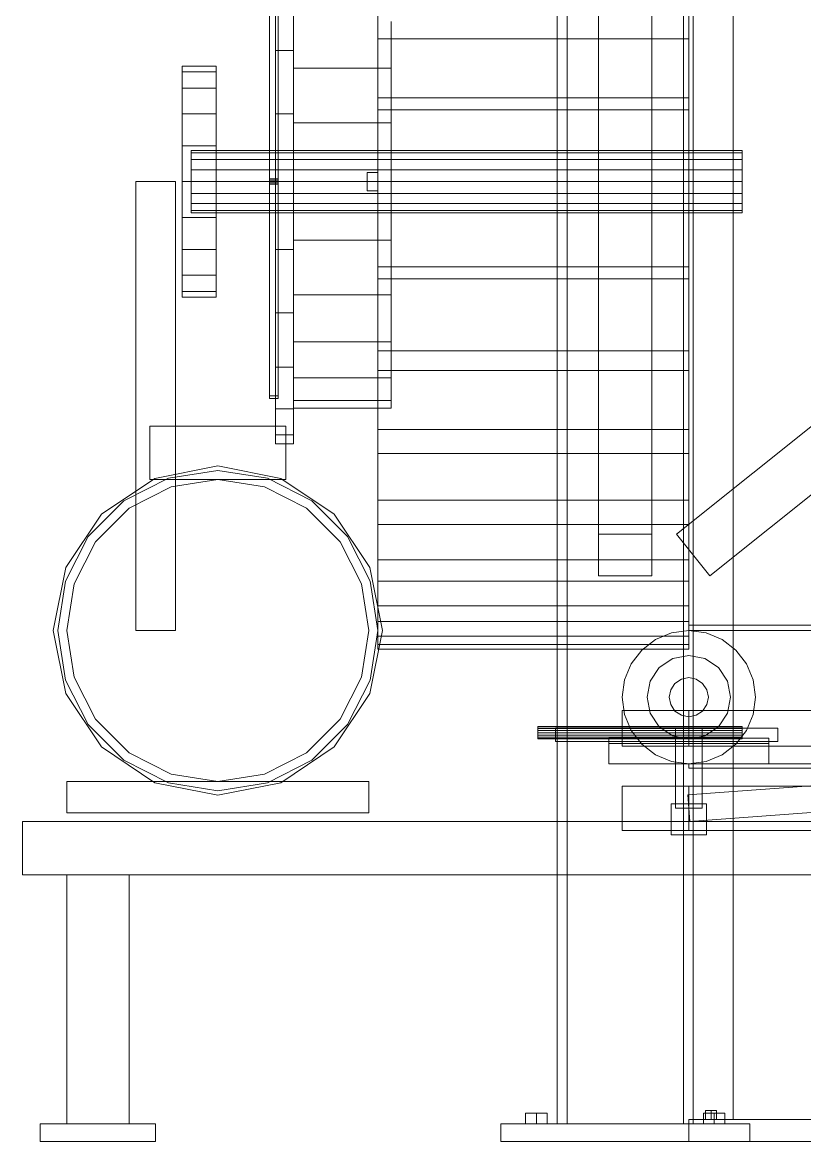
# Model space of a CAD drawing. Header units: millimetres. Extents: x -191664 to 191490, y -197311 to 10263.
# Drawn here: x -2500 to -1620, y -32000 to -30741 of the extents above; entities that cross this region are included whole.
import ezdxf

# ---------------------------------------------------------------- set-up
doc = ezdxf.new("R2010")
doc.units = ezdxf.units.MM
for name, color, linetype, lineweight in [('frontal_C04', 7, 'Continuous', 0), ('frontal_secador', 7, 'Continuous', 0), ('frontal_tolva', 7, 'Continuous', 0)]:
    doc.layers.add(name, color=color, linetype=linetype, lineweight=lineweight)

msp = doc.modelspace()

# ---------------------------------------------------------------- linework, layer by layer
at = {"layer": 'frontal_C04', "color": 8, "true_color": 0x697a83}
for p, q in [((-1769.41, -31427.56), (-1787.5, -31435.05)), ((-1750, -31425), (-1769.41, -31427.56)), ((-1730.59, -31427.56), (-1750, -31425)), ((-1712.5, -31435.05), (-1730.59, -31427.56)), ((-1787.5, -31435.05), (-1803.03, -31446.97)), ((-1696.97, -31446.97), (-1712.5, -31435.05)), ((-1803.03, -31446.97), (-1814.95, -31462.5)), ((-1685.05, -31462.5), (-1696.97, -31446.97)), ((-1814.95, -31462.5), (-1822.44, -31480.59)), ((-1677.56, -31480.59), (-1685.05, -31462.5)), ((-1822.44, -31480.59), (-1825, -31500)), ((-1675, -31500), (-1677.56, -31480.59)), ((-1825, -31500), (-1822.44, -31519.41)), ((-1677.56, -31519.41), (-1675, -31500)), ((-1822.44, -31519.41), (-1814.95, -31537.5)), ((-1685.05, -31537.5), (-1677.56, -31519.41)), ((-1814.95, -31537.5), (-1803.03, -31553.03)), ((-1696.97, -31553.03), (-1685.05, -31537.5)), ((-1803.03, -31553.03), (-1787.5, -31564.95)), ((-1712.5, -31564.95), (-1696.97, -31553.03)), ((-1787.5, -31564.95), (-1769.41, -31572.44)), ((-1730.59, -31572.44), (-1712.5, -31564.95)), ((-1769.41, -31572.44), (-1750, -31575)), ((-1750, -31575), (-1730.59, -31572.44))]:
    msp.add_line(p, q, dxfattribs=at)
at = {"layer": 'frontal_C04', "color": 139, "true_color": 0x345e4e}
for p, q in [((-1750, -31419), (-1400, -31419)), ((-1750, -31425), (-1750, -31419)), ((-1750, -31425), (-1400, -31425))]:
    msp.add_line(p, q, dxfattribs=at)
at = {"layer": 'frontal_C04', "color": 147, "true_color": 0x24748b}
for p, q in [((-1750, -31453), (-1767.99, -31456.58)), ((-1732.01, -31456.58), (-1750, -31453)), ((-1767.99, -31456.58), (-1783.23, -31466.77)), ((-1716.77, -31466.77), (-1732.01, -31456.58)), ((-1783.23, -31466.77), (-1793.42, -31482.01)), ((-1706.58, -31482.01), (-1716.77, -31466.77)), ((-1793.42, -31482.01), (-1797, -31500)), ((-1703, -31500), (-1706.58, -31482.01)), ((-1797, -31500), (-1793.42, -31517.99)), ((-1706.58, -31517.99), (-1703, -31500)), ((-1793.42, -31517.99), (-1783.23, -31533.23)), ((-1716.77, -31533.23), (-1706.58, -31517.99)), ((-1783.23, -31533.23), (-1767.99, -31543.42)), ((-1732.01, -31543.42), (-1716.77, -31533.23)), ((-1767.99, -31543.42), (-1750, -31547)), ((-1750, -31547), (-1732.01, -31543.42))]:
    msp.add_line(p, q, dxfattribs=at)
at = {"layer": 'frontal_C04', "color": 9, "true_color": 0xb8c2c5}
for p, q in [((-1750, -31478), (-1758.42, -31479.67)), ((-1741.58, -31479.67), (-1750, -31478)), ((-1765.56, -31484.44), (-1770.33, -31491.58)), ((-1758.42, -31479.67), (-1765.56, -31484.44)), ((-1734.44, -31484.44), (-1741.58, -31479.67)), ((-1729.67, -31491.58), (-1734.44, -31484.44)), ((-1770.33, -31491.58), (-1772, -31500)), ((-1772, -31500), (-1770.33, -31508.42)), ((-1728, -31500), (-1729.67, -31491.58)), ((-1729.67, -31508.42), (-1728, -31500)), ((-1770.33, -31508.42), (-1765.56, -31515.56)), ((-1765.56, -31515.56), (-1758.42, -31520.33)), ((-1741.58, -31520.33), (-1734.44, -31515.56)), ((-1734.44, -31515.56), (-1729.67, -31508.42)), ((-1758.42, -31520.33), (-1750, -31522)), ((-1750, -31522), (-1741.58, -31520.33)), ((-1920, -31533.53), (-1920, -31533)), ((-1920, -31533), (-1690, -31533)), ((-1920, -31535.05), (-1920, -31533.53)), ((-1920, -31533.53), (-1690, -31533.53)), ((-1920, -31537.32), (-1920, -31535.05)), ((-1920, -31535.05), (-1690, -31535.05)), ((-1920, -31540), (-1920, -31537.32)), ((-1920, -31537.32), (-1690, -31537.32)), ((-1920, -31542.68), (-1920, -31540)), ((-1690, -31540), (-1920, -31540)), ((-1690, -31533.53), (-1690, -31533)), ((-1690, -31535.05), (-1690, -31533.53)), ((-1690, -31537.32), (-1690, -31535.05)), ((-1690, -31540), (-1690, -31537.32)), ((-1690, -31540), (-1690, -31542.68)), ((-1920, -31542.68), (-1920, -31544.95)), ((-1920, -31542.68), (-1690, -31542.68)), ((-1920, -31544.95), (-1920, -31546.47)), ((-1920, -31544.95), (-1690, -31544.95)), ((-1920, -31546.47), (-1920, -31547)), ((-1920, -31546.47), (-1690, -31546.47)), ((-1920, -31547), (-1690, -31547)), ((-1690, -31542.68), (-1690, -31544.95)), ((-1690, -31544.95), (-1690, -31546.47)), ((-1690, -31546.47), (-1690, -31547))]:
    msp.add_line(p, q, dxfattribs=at)
at = {"layer": 'frontal_C04', "color": 139, "true_color": 0x354b57}
for p, q in [((-1825, -31515), (-1825, -31555)), ((-1825, -31515), (-1750, -31515)), ((-1750, -31515), (-1750, -31555)), ((-1750, -31515), (-550, -31515)), ((-1751.12, -31610.04), (-551.12, -31520.04)), ((-1735, -31535), (-1765, -31535)), ((-1765, -31625), (-1765, -31535)), ((-1735, -31535), (-1735, -31625)), ((-1840, -31546), (-1660, -31546)), ((-1840, -31546), (-1840, -31552)), ((-1840, -31552), (-1660, -31552)), ((-1748.88, -31639.96), (-548.88, -31549.96)), ((-1660, -31552), (-1660, -31546)), ((-1825, -31555), (-1750, -31555)), ((-1750, -31555), (-550, -31555)), ((-1825, -31600), (-1825, -31650)), ((-1825, -31600), (-1750, -31600)), ((-1750, -31600), (-1750, -31650)), ((-1750, -31600), (-550, -31600)), ((-1751.12, -31610.04), (-1748.88, -31639.96)), ((-1770, -31620), (-1730, -31620)), ((-1770, -31620), (-1770, -31655)), ((-1735, -31625), (-1765, -31625)), ((-1730, -31655), (-1730, -31620)), ((-1825, -31650), (-1750, -31650)), ((-1770, -31655), (-1730, -31655)), ((-1750, -31650), (-550, -31650))]:
    msp.add_line(p, q, dxfattribs=at)
at = {"layer": 'frontal_C04', "color": 43, "true_color": 0xd6b34e}
for p, q in [((-1900, -31535), (-1650, -31535)), ((-1900, -31535), (-1900, -31550)), ((-1650, -31550), (-1650, -31535)), ((-1900, -31550), (-1650, -31550))]:
    msp.add_line(p, q, dxfattribs=at)
at = {"layer": 'frontal_C04', "color": 145, "true_color": 0x3e8091}
for p, q in [((-1840, -31550), (-1660, -31550)), ((-1840, -31550), (-1840, -31575)), ((-1660, -31575), (-1660, -31550)), ((-1840, -31575), (-1660, -31575))]:
    msp.add_line(p, q, dxfattribs=at)
at = {"layer": 'frontal_C04', "color": 251, "true_color": 0x586d65}
for p, q in [((-1750, -31575), (2600, -31575)), ((-1750, -31580), (-1750, -31575)), ((-1750, -31580), (2600, -31580))]:
    msp.add_line(p, q, dxfattribs=at)
at = {"layer": 'frontal_secador', "color": 253, "true_color": 0xa6b3ba}
for p, q in [((-1700, -31975), (-1700, -29010)), ((-1750, -31975), (-1550, -31975)), ((-1750, -32000), (-1750, -31975)), ((-1700, -31975), (-1600, -31975)), ((-1750, -32000), (-1550, -32000))]:
    msp.add_line(p, q, dxfattribs=at)
at = {"layer": 'frontal_secador', "color": 252, "true_color": 0x798e91}
for p, q in [((-2222, -30918.5), (-2222, -30676.01)), ((-2222, -30921.5), (-2222, -30679.01)), ((-2212, -30676.01), (-2212, -30918.5)), ((-2212, -30921.5), (-2212, -30679.01)), ((-2195, -30792.5), (-2195, -30739.69)), ((-2085, -30792.5), (-2085, -30739.69)), ((-2195, -30854), (-2195, -30792.5)), ((-2195, -30792.5), (-2085, -30792.5)), ((-2085, -30854), (-2085, -30792.5)), ((-2195, -30920), (-2195, -30854)), ((-2195, -30854), (-2085, -30854)), ((-2085, -30920), (-2085, -30854)), ((-2222, -30923), (-2222, -30917)), ((-2222, -30917), (-2212, -30917)), ((-2222, -30921.5), (-2222, -30918.5)), ((-2222, -30918.5), (-2212, -30918.5)), ((-2222, -31160.99), (-2222, -30918.5)), ((-2212, -30921.5), (-2222, -30921.5)), ((-2222, -30921.5), (-2222, -31163.99)), ((-2212, -30923), (-2222, -30923)), ((-2212, -30917), (-2212, -30923)), ((-2212, -30918.5), (-2212, -30921.5)), ((-2212, -30918.5), (-2212, -31160.99)), ((-2212, -30921.5), (-2212, -31163.99)), ((-2195, -30986), (-2195, -30920)), ((-2085, -30920), (-2195, -30920)), ((-2085, -30920), (-2085, -30986)), ((-2195, -30986), (-2195, -31047.5)), ((-2195, -30986), (-2085, -30986)), ((-2085, -30986), (-2085, -31047.5)), ((-2195, -31047.5), (-2195, -31100.31)), ((-2195, -31047.5), (-2085, -31047.5)), ((-2085, -31047.5), (-2085, -31100.31)), ((-2195, -31100.31), (-2195, -31140.84)), ((-2195, -31100.31), (-2085, -31100.31)), ((-2085, -31100.31), (-2085, -31140.84)), ((-2195, -31140.84), (-2195, -31166.31)), ((-2195, -31140.84), (-2085, -31140.84)), ((-2085, -31140.84), (-2085, -31166.31)), ((-2222, -31160.99), (-2212, -31160.99)), ((-2222, -31163.99), (-2222, -31160.99)), ((-2212, -31163.99), (-2222, -31163.99)), ((-2212, -31160.99), (-2212, -31163.99)), ((-2195, -31166.31), (-2195, -31175)), ((-2195, -31166.31), (-2085, -31166.31)), ((-2195, -31175), (-2085, -31175)), ((-2085, -31166.31), (-2085, -31175)), ((-2480, -31980), (-2350, -31980)), ((-2480, -32000), (-2480, -31980)), ((-2350, -32000), (-2350, -31980)), ((-2480, -32000), (-2350, -32000))]:
    msp.add_line(p, q, dxfattribs=at)
at = {"layer": 'frontal_secador', "color": 251, "true_color": 0x536a64}
for p, q in [((-2100, -30684.15), (-2100, -30759.4)), ((-1750, -30759.4), (-1750, -30684.15)), ((-2100, -30825.85), (-2100, -30737.18)), ((-1750, -30737.18), (-1750, -30825.85)), ((-2100, -30759.4), (-2100, -30839.07)), ((-2100, -30759.4), (-1750, -30759.4)), ((-1750, -30839.07), (-1750, -30759.4)), ((-2100, -30920), (-2100, -30825.85)), ((-2100, -30825.85), (-1750, -30825.85)), ((-1750, -30825.85), (-1750, -30920)), ((-2100, -30839.07), (-2100, -30920)), ((-2100, -30839.07), (-1750, -30839.07)), ((-1750, -30920), (-1750, -30839.07)), ((-2100, -31016.03), (-2100, -30920)), ((-2100, -30920), (-2100, -31029.25)), ((-1750, -30920), (-2100, -30920)), ((-1750, -30920), (-1750, -31016.03)), ((-1750, -31029.25), (-1750, -30920)), ((-2100, -31110.23), (-2100, -31016.03)), ((-2100, -31016.03), (-1750, -31016.03)), ((-1750, -31016.03), (-1750, -31110.23)), ((-2100, -31029.25), (-2100, -31132.45)), ((-2100, -31029.25), (-1750, -31029.25)), ((-1750, -31132.45), (-1750, -31029.25)), ((-2100, -31198.86), (-2100, -31110.23)), ((-2100, -31110.23), (-1750, -31110.23)), ((-1750, -31110.23), (-1750, -31198.86)), ((-2100, -31132.45), (-2100, -31225.74)), ((-2100, -31132.45), (-1750, -31132.45)), ((-1750, -31225.74), (-1750, -31132.45)), ((-2100, -31278.34), (-2100, -31198.86)), ((-2100, -31198.86), (-1750, -31198.86)), ((-1750, -31198.86), (-1750, -31278.34)), ((-2100, -31225.74), (-2100, -31305.72)), ((-2100, -31225.74), (-1750, -31225.74)), ((-1750, -31305.72), (-1750, -31225.74)), ((-2100, -31345.39), (-2100, -31278.34)), ((-2100, -31278.34), (-1750, -31278.34)), ((-1750, -31278.34), (-1750, -31345.39)), ((-2100, -31305.72), (-2100, -31369.53)), ((-2100, -31305.72), (-1750, -31305.72)), ((-1750, -31369.53), (-1750, -31305.72)), ((-2100, -31397.14), (-2100, -31345.39)), ((-2100, -31345.39), (-1750, -31345.39)), ((-1750, -31345.39), (-1750, -31397.14)), ((-2100, -31369.53), (-2100, -31415.02)), ((-2100, -31369.53), (-1750, -31369.53)), ((-1750, -31415.02), (-1750, -31369.53)), ((-2100, -31431.27), (-2100, -31397.14)), ((-2100, -31397.14), (-1750, -31397.14)), ((-1750, -31397.14), (-1750, -31431.27)), ((-2100, -31415.02), (-2100, -31440.77)), ((-2100, -31415.02), (-1750, -31415.02)), ((-1750, -31440.77), (-1750, -31415.02)), ((-2100, -31446.13), (-2100, -31431.27)), ((-2100, -31431.27), (-1750, -31431.27)), ((-2100, -31440.77), (-2100, -31446.13)), ((-2100, -31440.77), (-1750, -31440.77)), ((-1750, -31431.27), (-1750, -31446.13)), ((-1750, -31446.13), (-1750, -31440.77)), ((-2100, -31446.13), (-1750, -31446.13)), ((-2450, -31595), (-2110, -31595)), ((-2450, -31630), (-2450, -31595)), ((-2110, -31630), (-2110, -31595)), ((-2450, -31630), (-2110, -31630)), ((-2500, -31640), (-1480, -31640)), ((-2500, -31700), (-2500, -31640)), ((-2500, -31700), (-1480, -31700)), ((-2450, -31700), (-2380, -31700)), ((-2450, -31980), (-2450, -31700)), ((-2380, -31980), (-2380, -31700)), ((-2450, -31980), (-2380, -31980))]:
    msp.add_line(p, q, dxfattribs=at)
at = {"layer": 'frontal_secador', "color": 129, "true_color": 0x304542}
for p, q in [((-2215, -30772.5), (-2215, -30711.4)), ((-2195, -30772.5), (-2195, -30711.4)), ((-2215, -30843.65), (-2215, -30772.5)), ((-2215, -30772.5), (-2195, -30772.5)), ((-2195, -30843.65), (-2195, -30772.5)), ((-2320, -30796.36), (-2320, -30790)), ((-2320, -30790), (-2282, -30790)), ((-2320, -30814.83), (-2320, -30796.36)), ((-2320, -30796.36), (-2282, -30796.36)), ((-2282, -30796.36), (-2282, -30790)), ((-2282, -30814.83), (-2282, -30796.36)), ((-2320, -30843.59), (-2320, -30814.83)), ((-2320, -30814.83), (-2282, -30814.83)), ((-2282, -30843.59), (-2282, -30814.83)), ((-2320, -30879.83), (-2320, -30843.59)), ((-2320, -30843.59), (-2282, -30843.59)), ((-2282, -30879.83), (-2282, -30843.59)), ((-2215, -30920), (-2215, -30843.65)), ((-2215, -30843.65), (-2195, -30843.65)), ((-2195, -30920), (-2195, -30843.65)), ((-2320, -30920), (-2320, -30879.83)), ((-2320, -30879.83), (-2282, -30879.83)), ((-2282, -30920), (-2282, -30879.83)), ((-2320, -30960.17), (-2320, -30920)), ((-2282, -30920), (-2320, -30920)), ((-2282, -30920), (-2282, -30960.17)), ((-2215, -30996.35), (-2215, -30920)), ((-2195, -30920), (-2215, -30920)), ((-2195, -30920), (-2195, -30996.35)), ((-2320, -30960.17), (-2320, -30996.41)), ((-2320, -30960.17), (-2282, -30960.17)), ((-2282, -30960.17), (-2282, -30996.41)), ((-2320, -30996.41), (-2320, -31025.17)), ((-2320, -30996.41), (-2282, -30996.41)), ((-2282, -30996.41), (-2282, -31025.17)), ((-2215, -30996.35), (-2215, -31067.5)), ((-2215, -30996.35), (-2195, -30996.35)), ((-2195, -30996.35), (-2195, -31067.5)), ((-2320, -31025.17), (-2320, -31043.64)), ((-2320, -31025.17), (-2282, -31025.17)), ((-2282, -31025.17), (-2282, -31043.64)), ((-2320, -31043.64), (-2320, -31050)), ((-2320, -31043.64), (-2282, -31043.64)), ((-2320, -31050), (-2282, -31050)), ((-2282, -31043.64), (-2282, -31050)), ((-2215, -31067.5), (-2215, -31128.6)), ((-2215, -31067.5), (-2195, -31067.5)), ((-2195, -31067.5), (-2195, -31128.6)), ((-2215, -31128.6), (-2215, -31175.48)), ((-2215, -31128.6), (-2195, -31128.6)), ((-2195, -31128.6), (-2195, -31175.48)), ((-2215, -31175.48), (-2215, -31204.95)), ((-2215, -31175.48), (-2195, -31175.48)), ((-2195, -31175.48), (-2195, -31204.95)), ((-2215, -31204.95), (-2215, -31215)), ((-2215, -31204.95), (-2195, -31204.95)), ((-2195, -31204.95), (-2195, -31215)), ((-2215, -31215), (-2195, -31215)), ((-2335.68, -31253.62), (-2280, -31244.8)), ((-2280, -31244.8), (-2224.32, -31253.62)), ((-2385.92, -31279.22), (-2335.68, -31253.62)), ((-2224.32, -31253.62), (-2174.08, -31279.22)), ((-2425.78, -31319.08), (-2385.92, -31279.22)), ((-2174.08, -31279.22), (-2134.22, -31319.08)), ((-2451.38, -31369.32), (-2425.78, -31319.08)), ((-2134.22, -31319.08), (-2108.62, -31369.32)), ((-2460.2, -31425), (-2451.38, -31369.32)), ((-2108.62, -31369.32), (-2099.8, -31425)), ((-2451.38, -31480.68), (-2460.2, -31425)), ((-2099.8, -31425), (-2108.62, -31480.68)), ((-2425.78, -31530.92), (-2451.38, -31480.68)), ((-2108.62, -31480.68), (-2134.22, -31530.92)), ((-2385.92, -31570.78), (-2425.78, -31530.92)), ((-2134.22, -31530.92), (-2174.08, -31570.78)), ((-2335.68, -31596.38), (-2385.92, -31570.78)), ((-2174.08, -31570.78), (-2224.32, -31596.38)), ((-2280, -31605.2), (-2335.68, -31596.38)), ((-2224.32, -31596.38), (-2280, -31605.2))]:
    msp.add_line(p, q, dxfattribs=at)
at = {"layer": 'frontal_secador', "color": 43, "true_color": 0xe7bf45}
for p, q in [((-2310, -30887.66), (-2310, -30885)), ((-2310, -30885), (-1690, -30885)), ((-1690, -30887.66), (-1690, -30885)), ((-2310, -30895.25), (-2310, -30887.66)), ((-2310, -30887.66), (-1690, -30887.66)), ((-2310, -30906.61), (-2310, -30895.25)), ((-2310, -30895.25), (-1690, -30895.25)), ((-1690, -30895.25), (-1690, -30887.66)), ((-1690, -30906.61), (-1690, -30895.25)), ((-2310, -30920), (-2310, -30906.61)), ((-2310, -30906.61), (-1690, -30906.61)), ((-2112, -30920), (-2112, -30909.61)), ((-2112, -30909.61), (-2100, -30909.61)), ((-2100, -30920), (-2100, -30909.61)), ((-1690, -30920), (-1690, -30906.61)), ((-2310, -30933.39), (-2310, -30920)), ((-1690, -30920), (-2310, -30920)), ((-2112, -30930.39), (-2112, -30920)), ((-2100, -30920), (-2112, -30920)), ((-2100, -30920), (-2100, -30930.39)), ((-1690, -30920), (-1690, -30933.39)), ((-2310, -30933.39), (-2310, -30944.75)), ((-2310, -30933.39), (-1690, -30933.39)), ((-2112, -30930.39), (-2100, -30930.39)), ((-1690, -30933.39), (-1690, -30944.75)), ((-2310, -30944.75), (-2310, -30952.34)), ((-2310, -30944.75), (-1690, -30944.75)), ((-1690, -30944.75), (-1690, -30952.34)), ((-2310, -30952.34), (-2310, -30955)), ((-2310, -30952.34), (-1690, -30952.34)), ((-2310, -30955), (-1690, -30955)), ((-1690, -30952.34), (-1690, -30955))]:
    msp.add_line(p, q, dxfattribs=at)
at = {"layer": 'frontal_secador', "color": 15, "true_color": 0xb54e46}
for p, q in [((-2327.5, -30920), (-2372.5, -30920)), ((-2372.5, -31425), (-2372.5, -30920)), ((-2327.5, -31425), (-2327.5, -30920)), ((-2327.5, -31425), (-2372.5, -31425))]:
    msp.add_line(p, q, dxfattribs=at)
at = {"layer": 'frontal_secador', "color": 142, "true_color": 0x159eb4}
for p, q in [((-2356.5, -31195), (-2203.5, -31195)), ((-2356.5, -31255), (-2356.5, -31195)), ((-2203.5, -31255), (-2203.5, -31195)), ((-2350.91, -31253.81), (-2280, -31239.7)), ((-2280, -31239.7), (-2209.09, -31253.81)), ((-2411.03, -31293.97), (-2350.91, -31253.81)), ((-2379.92, -31287.47), (-2332.53, -31263.32)), ((-2356.5, -31255), (-2203.5, -31255)), ((-2332.53, -31263.32), (-2280, -31255)), ((-2280, -31255), (-2227.47, -31263.32)), ((-2227.47, -31263.32), (-2180.08, -31287.47)), ((-2209.09, -31253.81), (-2148.97, -31293.97)), ((-2417.53, -31325.08), (-2379.92, -31287.47)), ((-2180.08, -31287.47), (-2142.47, -31325.08)), ((-2451.19, -31354.09), (-2411.03, -31293.97)), ((-2148.97, -31293.97), (-2108.81, -31354.09)), ((-2441.68, -31372.47), (-2417.53, -31325.08)), ((-2142.47, -31325.08), (-2118.32, -31372.47)), ((-2465.3, -31425), (-2451.19, -31354.09)), ((-2108.81, -31354.09), (-2094.7, -31425)), ((-2450, -31425), (-2441.68, -31372.47)), ((-2118.32, -31372.47), (-2110, -31425)), ((-2451.19, -31495.91), (-2465.3, -31425)), ((-2441.68, -31477.53), (-2450, -31425)), ((-2110, -31425), (-2118.32, -31477.53)), ((-2094.7, -31425), (-2108.81, -31495.91)), ((-2417.53, -31524.92), (-2441.68, -31477.53)), ((-2118.32, -31477.53), (-2142.47, -31524.92)), ((-2411.03, -31556.03), (-2451.19, -31495.91)), ((-2108.81, -31495.91), (-2148.97, -31556.03)), ((-2379.92, -31562.53), (-2417.53, -31524.92)), ((-2142.47, -31524.92), (-2180.08, -31562.53)), ((-2350.91, -31596.19), (-2411.03, -31556.03)), ((-2332.53, -31586.68), (-2379.92, -31562.53)), ((-2180.08, -31562.53), (-2227.47, -31586.68)), ((-2148.97, -31556.03), (-2209.09, -31596.19)), ((-2280, -31595), (-2332.53, -31586.68)), ((-2227.47, -31586.68), (-2280, -31595)), ((-2280, -31610.3), (-2350.91, -31596.19)), ((-2209.09, -31596.19), (-2280, -31610.3))]:
    msp.add_line(p, q, dxfattribs=at)
at = {"layer": 'frontal_secador', "color": 9, "true_color": 0xb9c3c7}
for p, q in [((-1725, -31965), (-1731.06, -31965)), ((-1731.06, -31975), (-1731.06, -31965)), ((-1725, -31965), (-1718.94, -31965)), ((-1725, -31965), (-1725, -31975)), ((-1718.94, -31975), (-1718.94, -31965)), ((-1731.06, -31975), (-1725, -31975)), ((-1725, -31975), (-1718.94, -31975))]:
    msp.add_line(p, q, dxfattribs=at)
at = {"layer": 'frontal_tolva', "color": 156, "true_color": 0x164b78}
for p, q in [((-1898, -31980), (-1898, -28700)), ((-1887, -31980), (-1887, -28700)), ((-1756, -31980), (-1756, -28700)), ((-1745, -31980), (-1745, -28700)), ((-1851.5, -31316.57), (-1851.5, -30479.57)), ((-1791.5, -30479.57), (-1791.5, -31316.57)), ((-1763.73, -31316.57), (-716.73, -30479.57)), ((-1851.5, -30526.43), (-1851.5, -31363.43)), ((-1791.5, -31363.43), (-1791.5, -30526.43)), ((-1726.27, -31363.43), (-679.27, -30526.43)), ((-1791.5, -31316.57), (-1851.5, -31316.57)), ((-1851.5, -31316.57), (-1851.5, -31363.43)), ((-1791.5, -31363.43), (-1791.5, -31316.57)), ((-1763.73, -31316.57), (-1726.27, -31363.43)), ((-1851.5, -31363.43), (-1791.5, -31363.43)), ((-1961.5, -31980), (-1681.5, -31980)), ((-1961.5, -32000), (-1961.5, -31980)), ((-1887, -31980), (-1898, -31980)), ((-1756, -31980), (-1887, -31980)), ((-1745, -31980), (-1756, -31980)), ((-1681.5, -32000), (-1681.5, -31980)), ((-1961.5, -32000), (-1681.5, -32000))]:
    msp.add_line(p, q, dxfattribs=at)
at = {"layer": 'frontal_tolva', "color": 9, "true_color": 0xb7bec5}
for p, q in [((-1921.5, -31968), (-1933.62, -31968)), ((-1933.62, -31980), (-1933.62, -31968)), ((-1921.5, -31968), (-1909.38, -31968)), ((-1921.5, -31968), (-1921.5, -31980)), ((-1909.38, -31980), (-1909.38, -31968)), ((-1721.5, -31968), (-1733.62, -31968)), ((-1733.62, -31980), (-1733.62, -31968)), ((-1721.5, -31968), (-1709.38, -31968)), ((-1721.5, -31968), (-1721.5, -31980)), ((-1709.38, -31980), (-1709.38, -31968)), ((-1933.62, -31980), (-1921.5, -31980)), ((-1921.5, -31980), (-1909.38, -31980)), ((-1733.62, -31980), (-1721.5, -31980)), ((-1721.5, -31980), (-1709.38, -31980))]:
    msp.add_line(p, q, dxfattribs=at)

doc.saveas('drawing.dxf')
